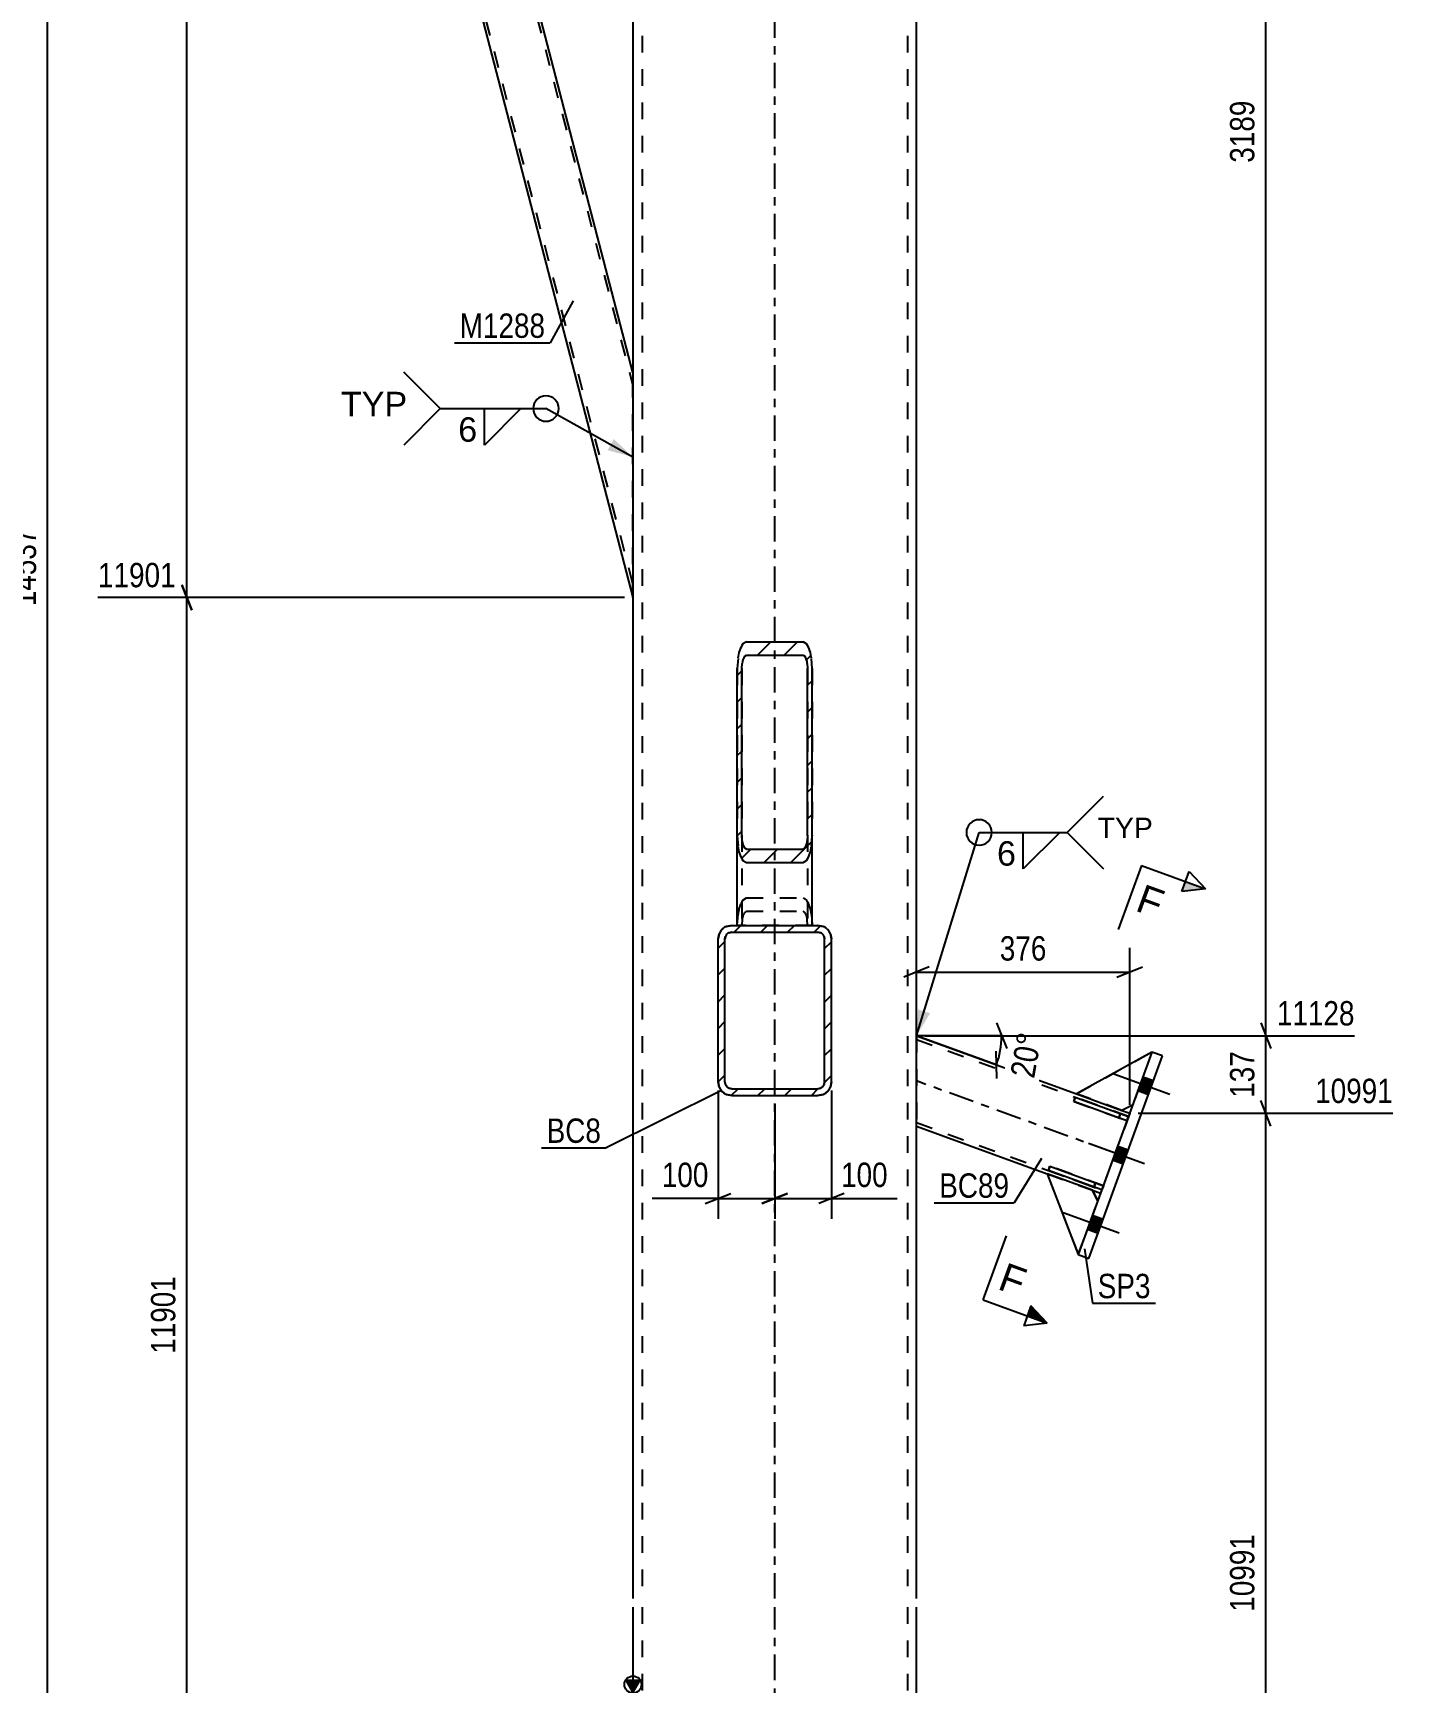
# Model space of a CAD drawing. Header units: millimetres. Extents: x 0 to 841, y 0 to 594.
# Drawn here: x 231.1 to 391.6, y 206 to 400 of the extents above; entities that cross this region are included whole.
import ezdxf

# ---------------------------------------------------------------- set-up
doc = ezdxf.new("R2010")
doc.units = ezdxf.units.MM
doc.linetypes.add('DXK_LINE_DOT2', pattern=[3.9198, 1.9599, -1.9599])
doc.linetypes.add('DXK_LINE_DOT3', pattern=[5.9187, 2.979, -0.9799, 0.9799, -0.9799])
doc.styles.add('Arial', font='arial.ttf', dxfattribs={"height": 0.2})
doc.styles.add('Arial Narrow', font='ARIALN.TTF', dxfattribs={"height": 0.2})

# ---------------------------------------------------------------- blocks, each defined once
blk = doc.blocks.new('Part-695494452-4338 - 4226')
at = {"color": 7, "linetype": 'DXK_LINE_DOT2'}
for p, q in [((350.67, 266.78), (350.49, 266.28)), ((350.49, 266.28), (356.76, 264)), ((356.94, 264.5), (350.67, 266.78)), ((356, 264.84), (355.82, 264.34)), ((356.76, 264), (356.94, 264.5))]:
    blk.add_line(p, q, dxfattribs=at)
blk = doc.blocks.new('Part-695494452-4306 - 4226')
at = {"linetype": 'Continuous'}
h = blk.add_hatch(dxfattribs=at)
h.set_pattern_fill('', scale=0.7, style=0, pattern_type=0)
h.set_pattern_definition([(45, (313.9142, 305.6398), (-1.57154, 1.57154), [])])
h.paths.add_polyline_path([(313.91, 325.3), (313.91, 305.64), (314, 304.44), (314.23, 303.42), (314.57, 302.73), (314.98, 302.49), (321.65, 302.49), (322.06, 302.73), (322.4, 303.42), (322.63, 304.44), (322.71, 305.64), (322.71, 325.3), (322.63, 326.5), (322.4, 327.52), (322.06, 328.2), (321.65, 328.44), (314.98, 328.44), (314.57, 328.2), (314.23, 327.52), (314, 326.5)])
h.paths.add_polyline_path([(314.6, 326.41), (314.78, 326.75), (314.98, 326.87), (321.65, 326.87), (321.85, 326.75), (322.02, 326.41), (322.14, 325.9), (322.18, 325.3), (322.18, 305.64), (322.14, 305.04), (322.02, 304.53), (321.85, 304.19), (321.65, 304.07), (314.98, 304.07), (314.78, 304.19), (314.6, 304.53), (314.49, 305.04), (314.45, 305.64), (314.45, 325.3), (314.49, 325.9)])
at = {"color": 2, "linetype": 'Continuous'}
for p, q in [((314.98, 328.44), (314.57, 328.2)), ((314.98, 328.44), (321.65, 328.44)), ((322.06, 328.2), (321.65, 328.44)), ((314, 326.5), (313.91, 325.3)), ((314.45, 325.3), (314.49, 325.9)), ((314.78, 326.75), (314.98, 326.87)), ((314.98, 326.87), (321.65, 326.87)), ((321.65, 326.87), (321.85, 326.75)), ((322.14, 325.9), (322.18, 325.3)), ((322.71, 325.3), (322.63, 326.5)), ((313.91, 305.64), (313.91, 325.3)), ((314.45, 305.64), (314.45, 325.3)), ((322.18, 305.64), (322.18, 325.3)), ((322.71, 305.64), (322.71, 325.3)), ((313.91, 295.11), (313.91, 305.64)), ((313.91, 305.64), (314, 304.44)), ((314.49, 305.04), (314.45, 305.64)), ((322.18, 305.64), (322.14, 305.04)), ((322.63, 304.44), (322.71, 305.64)), ((322.71, 295.11), (322.71, 305.64)), ((314.57, 302.73), (314.98, 302.49)), ((314.98, 304.07), (314.78, 304.19)), ((314.98, 304.07), (321.65, 304.07)), ((321.85, 304.19), (321.65, 304.07)), ((321.65, 302.49), (322.06, 302.73)), ((314.98, 302.49), (321.65, 302.49))]:
    blk.add_line(p, q, dxfattribs=at)
at = {"color": 7, "linetype": 'DXK_LINE_DOT2'}
for p, q in [((313.91, 325.3), (313.91, 305.64)), ((314.45, 325.3), (314.45, 295.11)), ((322.18, 325.3), (322.18, 295.11)), ((322.71, 325.3), (322.71, 305.64)), ((314.57, 298.09), (314.98, 298.33)), ((314.98, 298.33), (321.65, 298.33)), ((321.65, 298.33), (322.06, 298.09)), ((313.91, 295.18), (314, 296.39)), ((322.71, 295.11), (313.91, 295.11)), ((314.49, 295.79), (314.45, 295.18)), ((314.98, 296.76), (314.78, 296.64)), ((314.98, 296.76), (321.65, 296.76)), ((321.85, 296.64), (321.65, 296.76)), ((322.18, 295.18), (322.14, 295.79)), ((322.63, 296.39), (322.71, 295.18))]:
    blk.add_line(p, q, dxfattribs=at)
at = {"color": 2, "linetype": 'Continuous'}
for centre, radius, start, end in [((317.66, 326.21), 3.68, 147.1247, 175.4089), ((318.97, 326.21), 3.68, 4.5911, 32.8753), ((316.32, 325.75), 1.84, 147.1247, 175.4089), ((320.31, 325.75), 1.84, 4.5911, 32.8753), ((316.32, 305.19), 1.84, 184.5911, 212.8753), ((320.31, 305.19), 1.84, 327.1247, 355.4089), ((317.66, 304.73), 3.68, 184.5911, 212.8753), ((318.97, 304.73), 3.68, 327.1247, 355.4089)]:
    blk.add_arc(centre, radius, start, end, dxfattribs=at)
at = {"color": 7, "linetype": 'DXK_LINE_DOT2'}
for centre, radius, start, end in [((317.66, 296.09), 3.68, 147.1247, 175.4089), ((318.97, 296.09), 3.68, 4.5911, 32.8753), ((316.32, 295.64), 1.84, 147.1247, 175.4089), ((320.31, 295.64), 1.84, 4.5911, 32.8753)]:
    blk.add_arc(centre, radius, start, end, dxfattribs=at)
blk = doc.blocks.new('Part-695494452-4242 - 4226')
at = {"color": 2, "linetype": 'Continuous'}
for p, q in [((334.98, 282.14), (353.77, 275.3)), ((359.1, 273.36), (360.04, 273.02)), ((334.98, 271.5), (350.35, 265.9)), ((355.68, 263.96), (356.62, 263.62))]:
    blk.add_line(p, q, dxfattribs=at)
at = {"color": 7, "linetype": 'DXK_LINE_DOT2'}
for p, q in [((334.98, 282.14), (334.98, 271.5)), ((334.98, 281.71), (359.9, 272.64)), ((353.77, 275.3), (359.1, 273.36)), ((334.98, 271.92), (356.76, 264)), ((360.04, 273.02), (356.62, 263.62)), ((350.35, 265.9), (355.68, 263.96))]:
    blk.add_line(p, q, dxfattribs=at)
at = {"color": 7, "linetype": 'DXK_LINE_DOT3'}
blk.add_line((358.33, 268.32), (334.98, 276.82), dxfattribs=at)
blk = doc.blocks.new('Part-695494452-4252 - 4226')
at = {"color": 2, "linetype": 'Continuous'}
for p, q in [((362.66, 280.22), (354, 256.42)), ((355.25, 255.96), (363.91, 279.77)), ((363.91, 279.77), (362.66, 280.22)), ((354, 256.42), (355.25, 255.96))]:
    blk.add_line(p, q, dxfattribs=at)
blk = doc.blocks.new('Part-695494452-4296 - 4226')
at = {"color": 7, "linetype": 'DXK_LINE_DOT2'}
for p, q in [((313.25, 295.11), (312.64, 294.98)), ((313.25, 295.11), (323.38, 295.11)), ((323.99, 294.98), (323.38, 295.11)), ((311.77, 294.12), (311.65, 293.51)), ((311.65, 276.71), (311.65, 293.51)), ((312.45, 293.51), (312.51, 293.81)), ((312.45, 276.71), (312.45, 293.51)), ((312.94, 294.24), (313.25, 294.31)), ((313.25, 294.31), (323.38, 294.31)), ((323.38, 294.31), (323.69, 294.24)), ((324.12, 293.81), (324.18, 293.51)), ((324.18, 276.71), (324.18, 293.51)), ((324.98, 293.51), (324.86, 294.12)), ((324.98, 276.71), (324.98, 293.51)), ((311.65, 276.71), (311.77, 276.09)), ((312.51, 276.4), (312.45, 276.71)), ((313.25, 275.91), (312.94, 275.97)), ((313.25, 275.91), (323.38, 275.91)), ((323.69, 275.97), (323.38, 275.91)), ((324.18, 276.71), (324.12, 276.4)), ((324.86, 276.09), (324.98, 276.71)), ((312.64, 275.23), (313.25, 275.11)), ((313.25, 275.11), (323.38, 275.11)), ((323.38, 275.11), (323.99, 275.23))]:
    blk.add_line(p, q, dxfattribs=at)
at = {"color": 7, "linetype": 'DXK_LINE_DOT3'}
blk.add_line((318.31, 285.11), (318.31, 285.11), dxfattribs=at)
at = {"color": 7, "linetype": 'DXK_LINE_DOT2'}
for centre, radius, start, end in [((313.25, 293.51), 1.6, 112.5, 157.5), ((323.38, 293.51), 1.6, 22.5, 67.5), ((313.25, 293.51), 0.8, 112.5, 157.5), ((323.38, 293.51), 0.8, 22.5, 67.5), ((313.25, 276.71), 1.6, 202.5, 247.5), ((313.25, 276.71), 0.8, 202.5, 247.5), ((323.38, 276.71), 0.8, 292.5, 337.5), ((323.38, 276.71), 1.6, 292.5, 337.5)]:
    blk.add_arc(centre, radius, start, end, dxfattribs=at)
blk = doc.blocks.new('Part-695494452-4364 - 4226')
at = {"linetype": 'Continuous'}
h = blk.add_hatch(dxfattribs=at)
h.set_pattern_fill('', scale=0.7, style=0, pattern_type=0)
h.set_pattern_definition([(45, (311.6475, 276.7056), (-1.57154, 1.57154), [])])
h.paths.add_polyline_path([(311.65, 293.51), (311.65, 276.71), (311.77, 276.09), (312.12, 275.57), (312.64, 275.23), (313.25, 275.11), (323.38, 275.11), (323.99, 275.23), (324.51, 275.57), (324.86, 276.09), (324.98, 276.71), (324.98, 293.51), (324.86, 294.12), (324.51, 294.64), (323.99, 294.98), (323.38, 295.11), (313.25, 295.11), (312.64, 294.98), (312.12, 294.64), (311.77, 294.12)])
h.paths.add_polyline_path([(312.68, 294.07), (312.94, 294.24), (313.25, 294.31), (323.38, 294.31), (323.69, 294.24), (323.95, 294.07), (324.12, 293.81), (324.18, 293.51), (324.18, 276.71), (324.12, 276.4), (323.95, 276.14), (323.69, 275.97), (323.38, 275.91), (313.25, 275.91), (312.94, 275.97), (312.68, 276.14), (312.51, 276.4), (312.45, 276.71), (312.45, 293.51), (312.51, 293.81)])
at = {"color": 7, "linetype": 'DXK_LINE_DOT2'}
for p, q in [((312.64, 294.98), (313.25, 295.11)), ((313.25, 295.11), (323.38, 295.11)), ((323.38, 295.11), (323.99, 294.98)), ((311.65, 293.51), (311.77, 294.12)), ((311.65, 276.71), (311.65, 293.51)), ((312.51, 293.81), (312.45, 293.51)), ((312.45, 276.71), (312.45, 293.51)), ((313.25, 294.31), (312.94, 294.24)), ((313.25, 294.31), (323.38, 294.31)), ((323.69, 294.24), (323.38, 294.31)), ((324.18, 293.51), (324.12, 293.81)), ((324.18, 276.71), (324.18, 293.51)), ((324.86, 294.12), (324.98, 293.51)), ((324.98, 276.71), (324.98, 293.51)), ((311.77, 276.09), (311.65, 276.71)), ((312.45, 276.71), (312.51, 276.4)), ((312.94, 275.97), (313.25, 275.91)), ((313.25, 275.91), (323.38, 275.91)), ((323.38, 275.91), (323.69, 275.97)), ((324.12, 276.4), (324.18, 276.71)), ((324.98, 276.71), (324.86, 276.09)), ((313.25, 275.11), (312.64, 275.23)), ((313.25, 275.11), (323.38, 275.11)), ((323.99, 275.23), (323.38, 275.11))]:
    blk.add_line(p, q, dxfattribs=at)
at = {"color": 2, "linetype": 'Continuous'}
for p, q in [((313.25, 295.11), (312.64, 294.98)), ((313.25, 295.11), (323.38, 295.11)), ((323.99, 294.98), (323.38, 295.11)), ((311.77, 294.12), (311.65, 293.51)), ((311.65, 276.71), (311.65, 293.51)), ((312.45, 293.51), (312.51, 293.81)), ((312.45, 276.71), (312.45, 293.51)), ((312.94, 294.24), (313.25, 294.31)), ((313.25, 294.31), (323.38, 294.31)), ((323.38, 294.31), (323.69, 294.24)), ((324.12, 293.81), (324.18, 293.51)), ((324.18, 276.71), (324.18, 293.51)), ((324.98, 293.51), (324.86, 294.12)), ((324.98, 276.71), (324.98, 293.51)), ((311.65, 276.71), (311.77, 276.09)), ((312.51, 276.4), (312.45, 276.71)), ((313.25, 275.91), (312.94, 275.97)), ((313.25, 275.91), (323.38, 275.91)), ((323.69, 275.97), (323.38, 275.91)), ((324.18, 276.71), (324.12, 276.4)), ((324.86, 276.09), (324.98, 276.71)), ((312.64, 275.23), (313.25, 275.11)), ((313.25, 275.11), (323.38, 275.11)), ((323.38, 275.11), (323.99, 275.23))]:
    blk.add_line(p, q, dxfattribs=at)
at = {"color": 7, "linetype": 'DXK_LINE_DOT2'}
for centre, radius, start, end in [((313.25, 293.51), 1.6, 112.5, 157.5), ((323.38, 293.51), 1.6, 22.5, 67.5), ((313.25, 293.51), 0.8, 112.5, 157.5), ((323.38, 293.51), 0.8, 22.5, 67.5), ((313.25, 276.71), 1.6, 202.5, 247.5), ((313.25, 276.71), 0.8, 202.5, 247.5), ((323.38, 276.71), 0.8, 292.5, 337.5), ((323.38, 276.71), 1.6, 292.5, 337.5)]:
    blk.add_arc(centre, radius, start, end, dxfattribs=at)
at = {"color": 2, "linetype": 'Continuous'}
for centre, radius, start, end in [((313.25, 293.51), 1.6, 112.5, 157.5), ((323.38, 293.51), 1.6, 22.5, 67.5), ((313.25, 293.51), 0.8, 112.5, 157.5), ((323.38, 293.51), 0.8, 22.5, 67.5), ((313.25, 276.71), 1.6, 202.5, 247.5), ((313.25, 276.71), 0.8, 202.5, 247.5), ((323.38, 276.71), 0.8, 292.5, 337.5), ((323.38, 276.71), 1.6, 292.5, 337.5)]:
    blk.add_arc(centre, radius, start, end, dxfattribs=at)
blk = doc.blocks.new('Bolt-695494452-4324 - 4226')
at = {"linetype": 'Continuous'}
for points in [[(362.25, 275.19), (362.84, 276.82), (361.59, 277.28), (361, 275.65)], [(362.25, 275.19), (362.84, 276.82), (361.59, 277.28), (361, 275.65)], [(362.25, 275.19), (362.84, 276.82), (361.59, 277.28), (361, 275.65)], [(359.29, 267.05), (359.88, 268.68), (358.63, 269.13), (358.03, 267.5)], [(359.29, 267.05), (359.88, 268.68), (358.63, 269.13), (358.03, 267.5)], [(356.32, 258.9), (356.91, 260.53), (355.66, 260.99), (355.07, 259.36)], [(356.32, 258.9), (356.91, 260.53), (355.66, 260.99), (355.07, 259.36)], [(356.32, 258.9), (356.91, 260.53), (355.66, 260.99), (355.07, 259.36)]]:
    blk.add_hatch(color=1, dxfattribs=at).paths.add_polyline_path(points)
at = {"color": 1, "linetype": 'Continuous'}
for p, q in [((364.74, 275.21), (358.16, 277.6)), ((364.74, 275.21), (358.16, 277.6)), ((364.74, 275.21), (358.16, 277.6)), ((362.25, 275.19), (361, 275.65)), ((362.25, 275.19), (361, 275.65)), ((362.25, 275.19), (361, 275.65)), ((362.84, 276.82), (361.59, 277.28)), ((362.84, 276.82), (361.59, 277.28)), ((362.84, 276.82), (361.59, 277.28)), ((361.77, 267.07), (355.2, 269.46)), ((361.77, 267.07), (355.2, 269.46)), ((359.88, 268.68), (358.63, 269.13)), ((359.88, 268.68), (358.63, 269.13)), ((359.29, 267.05), (358.03, 267.5)), ((359.29, 267.05), (358.03, 267.5)), ((358.81, 258.92), (352.23, 261.32)), ((358.81, 258.92), (352.23, 261.32)), ((358.81, 258.92), (352.23, 261.32)), ((356.91, 260.53), (355.66, 260.99)), ((356.91, 260.53), (355.66, 260.99)), ((356.91, 260.53), (355.66, 260.99)), ((356.32, 258.9), (355.07, 259.36)), ((356.32, 258.9), (355.07, 259.36)), ((356.32, 258.9), (355.07, 259.36))]:
    blk.add_line(p, q, dxfattribs=at)
blk = doc.blocks.new('Part-695494452-4331 - 4226')
at = {"color": 2, "linetype": 'Continuous'}
for p, q in [((350.35, 265.9), (354, 256.42)), ((355.68, 263.96), (350.35, 265.9)), ((355.68, 263.96), (356.28, 262.68))]:
    blk.add_line(p, q, dxfattribs=at)
at = {"color": 7, "linetype": 'DXK_LINE_DOT2'}
blk.add_line((354, 256.42), (356.28, 262.68), dxfattribs=at)
blk = doc.blocks.new('Part-695494452-4332 - 4226')
at = {"color": 7, "linetype": 'DXK_LINE_DOT2'}
for p, q in [((355.68, 263.96), (350.35, 265.9)), ((350.35, 265.9), (354, 256.42)), ((356.28, 262.68), (355.68, 263.96)), ((354, 256.42), (356.28, 262.68))]:
    blk.add_line(p, q, dxfattribs=at)
blk = doc.blocks.new('Part-695494452-4333 - 4226')
at = {"color": 2, "linetype": 'Continuous'}
for p, q in [((362.66, 280.22), (353.77, 275.3)), ((353.77, 275.3), (359.1, 273.36)), ((360.38, 273.96), (359.1, 273.36))]:
    blk.add_line(p, q, dxfattribs=at)
at = {"color": 7, "linetype": 'DXK_LINE_DOT2'}
blk.add_line((362.66, 280.22), (360.38, 273.96), dxfattribs=at)
blk = doc.blocks.new('Part-695494452-4334 - 4226')
at = {"color": 7, "linetype": 'DXK_LINE_DOT2'}
for p, q in [((353.77, 275.3), (362.66, 280.22)), ((362.66, 280.22), (360.38, 273.96)), ((359.1, 273.36), (353.77, 275.3)), ((360.38, 273.96), (359.1, 273.36))]:
    blk.add_line(p, q, dxfattribs=at)
blk = doc.blocks.new('Part-695494452-4335 - 4226')
at = {"color": 2, "linetype": 'Continuous'}
for p, q in [((353.46, 274.42), (353.64, 274.92)), ((359.72, 272.14), (353.46, 274.42)), ((353.64, 274.92), (359.9, 272.64)), ((359.9, 272.64), (359.72, 272.14))]:
    blk.add_line(p, q, dxfattribs=at)
at = {"color": 7, "linetype": 'DXK_LINE_DOT2'}
blk.add_line((358.78, 272.48), (358.96, 272.98), dxfattribs=at)
blk = doc.blocks.new('Part-695494452-4336 - 4226')
at = {"color": 2, "linetype": 'Continuous'}
for p, q in [((350.49, 266.28), (350.67, 266.78)), ((356.76, 264), (350.49, 266.28)), ((350.67, 266.78), (356.94, 264.5)), ((356.94, 264.5), (356.76, 264))]:
    blk.add_line(p, q, dxfattribs=at)
at = {"color": 7, "linetype": 'DXK_LINE_DOT2'}
blk.add_line((355.82, 264.34), (356, 264.84), dxfattribs=at)
blk = doc.blocks.new('Part-695494452-4337 - 4226')
at = {"color": 7, "linetype": 'DXK_LINE_DOT2'}
for p, q in [((353.64, 274.92), (353.46, 274.42)), ((353.46, 274.42), (359.72, 272.14)), ((359.9, 272.64), (353.64, 274.92)), ((358.96, 272.98), (358.78, 272.48)), ((359.72, 272.14), (359.9, 272.64))]:
    blk.add_line(p, q, dxfattribs=at)
blk = doc.blocks.new('Part-695494452-4359 - 4226')
at = {"linetype": 'Continuous'}
blk.add_hatch(color=2, dxfattribs=at).paths.add_polyline_path([(301.65, 204.96), (300.85, 206.36), (302.45, 206.36)])
at = {"color": 2, "linetype": 'Continuous'}
for p, q in [((301.65, 509.44), (301.65, 215.96)), ((334.98, 215.96), (334.98, 509.44)), ((301.65, 214.96), (301.65, 164.96)), ((334.98, 164.96), (334.98, 214.96)), ((301.65, 204.96), (300.85, 206.36)), ((300.85, 206.36), (302.45, 206.36)), ((302.45, 206.36), (301.65, 204.96))]:
    blk.add_line(p, q, dxfattribs=at)
at = {"color": 7, "linetype": 'DXK_LINE_DOT2'}
for p, q in [((302.71, 509.44), (302.71, 215.96)), ((333.91, 509.44), (333.91, 215.96)), ((302.71, 214.96), (302.71, 164.96)), ((333.91, 214.96), (333.91, 164.96))]:
    blk.add_line(p, q, dxfattribs=at)
at = {"color": 7, "linetype": 'DXK_LINE_DOT3'}
for p, q in [((318.31, 215.96), (318.31, 509.44)), ((318.31, 164.96), (318.31, 214.96))]:
    blk.add_line(p, q, dxfattribs=at)
at = {"color": 2, "linetype": 'Continuous'}
blk.add_circle((301.65, 205.86), 1, dxfattribs=at)
blk = doc.blocks.new('Part-695494452-4381 - 4226')
at = {"color": 7, "linetype": 'DXK_LINE_DOT2'}
for p, q in [((269.99, 481.68), (263.7, 479.39)), ((269.61, 481.54), (301.65, 358.53)), ((301.65, 335.25), (264.08, 479.53)), ((301.65, 333.66), (301.65, 360.12))]:
    blk.add_line(p, q, dxfattribs=at)
at = {"color": 2, "linetype": 'Continuous'}
for p, q in [((301.65, 360.12), (269.99, 481.68)), ((263.7, 479.39), (301.65, 333.66))]:
    blk.add_line(p, q, dxfattribs=at)
blk = doc.blocks.new('StraightDimension-695494452-25789 - 4226')
at = {"color": 7, "linetype": 'Continuous'}
for p, q in [((300.65, 333.66), (238.76, 333.66)), ((249.8, 332.16), (248.6, 335.16)), ((249.2, 164.96), (249.2, 333.66)), ((300.65, 164.96), (246.07, 164.96)), ((248.6, 166.46), (249.8, 163.46))]:
    blk.add_line(p, q, dxfattribs=at)
at = {"color": 0, "linetype": 'Continuous'}
for points in [[(248.5, 334.26), (248.5, 338.46), (238.16, 338.46), (238.16, 334.26)], [(248.5, 165.56), (248.5, 169.76), (245.47, 169.76), (245.47, 165.56)]]:
    blk.add_wipeout(points, dxfattribs=at)
at = {"color": 0}
blk.add_wipeout([(248.45, 254.48), (244.25, 254.48), (244.25, 244.14), (248.45, 244.14)], dxfattribs=at)
at = {"color": 3, "linetype": 'Continuous', "style": 'Arial Narrow'}
for s, height, p in [('11901', 2.863, (238.76, 334.86)), ('0', 2.86, (246.07, 166.16))]:
    blk.add_text(s, height=height, dxfattribs=at).set_placement(p)
at = {"color": 3, "style": 'Arial Narrow'}
blk.add_text('11901', height=2.863, rotation=90.0002, dxfattribs=at).set_placement((247.85, 244.74))
blk = doc.blocks.new('StraightDimension-695494452-25788 - 4226')
at = {"color": 7, "linetype": 'Continuous'}
for p, q in [((262.7, 479.39), (234.26, 479.39)), ((249.8, 477.89), (248.6, 480.89)), ((249.2, 333.66), (249.2, 479.39)), ((300.65, 333.66), (238.76, 333.66)), ((248.6, 335.16), (249.8, 332.16))]:
    blk.add_line(p, q, dxfattribs=at)
at = {"color": 0, "linetype": 'Continuous'}
blk.add_wipeout([(244, 479.99), (244, 484.19), (233.66, 484.19), (233.66, 479.99)], dxfattribs=at)
at = {"color": 0}
blk.add_wipeout([(248.45, 410.78), (244.25, 410.78), (244.25, 402.27), (248.45, 402.27)], dxfattribs=at)
at = {"color": 3, "linetype": 'Continuous', "style": 'Arial Narrow'}
blk.add_text('14087', height=2.863, dxfattribs=at).set_placement((234.26, 480.59))
at = {"color": 3, "style": 'Arial Narrow'}
blk.add_text('2186', height=2.863, rotation=90.0002, dxfattribs=at).set_placement((247.85, 402.87))
blk = doc.blocks.new('StraightDimension-695494452-4401 - 4226')
at = {"color": 7, "linetype": 'Continuous'}
for p, q in [((311.65, 275.71), (311.65, 260.6)), ((318.31, 274.11), (318.31, 260.6)), ((310.15, 262.4), (313.15, 263.6)), ((311.65, 263), (318.31, 263)), ((319.81, 263.6), (316.81, 262.4))]:
    blk.add_line(p, q, dxfattribs=at)
at = {"color": 0}
blk.add_wipeout([(311.12, 263.75), (311.12, 267.95), (304.44, 267.95), (304.44, 263.75)], dxfattribs=at)
at = {"color": 7, "linetype": 'Continuous'}
blk.add_line((311.65, 263), (303.91, 263), dxfattribs=at)
blk.add_line((311.65, 263), (303.91, 263), dxfattribs=at)
at = {"color": 3, "style": 'Arial Narrow'}
blk.add_text('100', height=2.863, dxfattribs=at).set_placement((305.04, 264.35))
blk = doc.blocks.new('StraightDimension-695494452-4415 - 4226')
at = {"color": 7, "linetype": 'Continuous'}
for p, q in [((324.98, 275.71), (324.98, 260.6)), ((318.31, 274.11), (318.31, 260.6)), ((316.81, 262.4), (319.81, 263.6)), ((318.31, 263), (324.98, 263)), ((326.48, 263.6), (323.48, 262.4))]:
    blk.add_line(p, q, dxfattribs=at)
at = {"color": 0}
blk.add_wipeout([(332.19, 263.75), (332.19, 267.95), (325.51, 267.95), (325.51, 263.75)], dxfattribs=at)
at = {"color": 7, "linetype": 'Continuous'}
blk.add_line((324.98, 263), (332.72, 263), dxfattribs=at)
blk.add_line((324.98, 263), (332.72, 263), dxfattribs=at)
at = {"color": 3, "style": 'Arial Narrow'}
blk.add_text('100', height=2.863, dxfattribs=at).set_placement((326.11, 264.35))
blk = doc.blocks.new('AngleDimension-695494452-4490 - 4226')
at = {"color": 7, "linetype": 'Continuous'}
for p, q in [((344.38, 283.64), (345.58, 280.64)), ((344.98, 282.14), (334.98, 282.14)), ((344.38, 278.72), (334.98, 282.14)), ((335.92, 281.8), (344.38, 278.72)), ((344.43, 277.1), (344.33, 280.33))]:
    blk.add_line(p, q, dxfattribs=at)
blk.add_arc((334.98, 282.14), 10, 340.0002, 360, dxfattribs=at)
at = {"color": 0}
blk.add_wipeout([(350.41, 282.7), (346.28, 283.43), (345.15, 277.06), (349.29, 276.34)], dxfattribs=at)
at = {"color": 3, "style": 'Arial Narrow'}
blk.add_text('20°', height=2.863, rotation=80.0021, dxfattribs=at).set_placement((348.8, 277.03))
blk = doc.blocks.new('StraightDimension-695494452-4504 - 4226')
at = {"color": 7, "linetype": 'Continuous'}
for p, q in [((334.98, 283.14), (334.98, 292.47)), ((360.04, 274.02), (360.04, 292.47)), ((336.48, 290.22), (333.48, 289.02)), ((334.98, 289.62), (360.04, 289.62)), ((358.54, 289.02), (361.54, 290.22))]:
    blk.add_line(p, q, dxfattribs=at)
at = {"color": 0}
blk.add_wipeout([(350.85, 290.37), (350.85, 294.57), (344.17, 294.57), (344.17, 290.37)], dxfattribs=at)
at = {"color": 3, "style": 'Arial Narrow'}
blk.add_text('376', height=2.863, dxfattribs=at).set_placement((344.77, 290.97))
blk = doc.blocks.new('StraightDimension-695494452-4529 - 4226')
at = {"color": 7, "linetype": 'Continuous'}
for p, q in [((376.64, 271.52), (375.44, 274.52)), ((361.04, 273.02), (390.98, 273.02)), ((376.04, 164.96), (376.04, 273.02)), ((345.98, 164.96), (379.17, 164.96)), ((375.44, 166.46), (376.64, 163.46))]:
    blk.add_line(p, q, dxfattribs=at)
at = {"color": 0, "linetype": 'Continuous'}
for points in [[(391.58, 273.62), (391.58, 277.82), (381.24, 277.82), (381.24, 273.62)], [(379.77, 165.56), (379.77, 169.76), (376.74, 169.76), (376.74, 165.56)]]:
    blk.add_wipeout(points, dxfattribs=at)
at = {"color": 0}
blk.add_wipeout([(375.29, 224.16), (371.09, 224.16), (371.09, 213.82), (375.29, 213.82)], dxfattribs=at)
at = {"color": 3, "linetype": 'Continuous', "style": 'Arial Narrow'}
for s, height, p in [('10991', 2.863, (381.84, 274.22)), ('0', 2.86, (377.34, 166.16))]:
    blk.add_text(s, height=height, dxfattribs=at).set_placement(p)
at = {"color": 3, "style": 'Arial Narrow'}
blk.add_text('10991', height=2.863, rotation=90.0002, dxfattribs=at).set_placement((374.69, 214.42))
blk = doc.blocks.new('StraightDimension-695494452-4536 - 4226')
at = {"color": 7, "linetype": 'Continuous'}
for p, q in [((375.44, 283.64), (376.64, 280.64)), ((335.98, 282.14), (386.48, 282.14)), ((376.04, 273.02), (376.04, 282.14)), ((376.64, 271.52), (375.44, 274.52)), ((361.04, 273.02), (390.98, 273.02))]:
    blk.add_line(p, q, dxfattribs=at)
at = {"color": 0, "linetype": 'Continuous'}
blk.add_wipeout([(387.08, 282.74), (387.08, 286.94), (376.74, 286.94), (376.74, 282.74)], dxfattribs=at)
at = {"color": 0}
blk.add_wipeout([(375.29, 280.92), (371.09, 280.92), (371.09, 274.24), (375.29, 274.24)], dxfattribs=at)
at = {"color": 3, "linetype": 'Continuous', "style": 'Arial Narrow'}
blk.add_text('11128', height=2.863, dxfattribs=at).set_placement((377.34, 283.34))
at = {"color": 3, "style": 'Arial Narrow'}
blk.add_text('137', height=2.863, rotation=90.0002, dxfattribs=at).set_placement((374.69, 274.84))
blk = doc.blocks.new('StraightDimension-695494452-4544 - 4226')
at = {"color": 7, "linetype": 'Continuous'}
for p, q in [((376.04, 282.14), (376.04, 494.72)), ((375.44, 283.64), (376.64, 280.64)), ((335.98, 282.14), (386.48, 282.14))]:
    blk.add_line(p, q, dxfattribs=at)
at = {"color": 0}
blk.add_wipeout([(375.29, 392.69), (371.09, 392.69), (371.09, 384.17), (375.29, 384.17)], dxfattribs=at)
at = {"color": 3, "style": 'Arial Narrow'}
blk.add_text('3189', height=2.863, rotation=90.0002, dxfattribs=at).set_placement((374.69, 384.77))
blk = doc.blocks.new('StraightDimension-695494452-4562 - 4226')
at = {"color": 7, "linetype": 'Continuous'}
blk.add_line((232.83, 164.96), (232.83, 509.44), dxfattribs=at)
at = {"color": 0}
blk.add_wipeout([(232.08, 342.37), (227.88, 342.37), (227.88, 332.03), (232.08, 332.03)], dxfattribs=at)
at = {"color": 3, "style": 'Arial Narrow'}
blk.add_text('14537', height=2.863, rotation=90.0002, dxfattribs=at).set_placement((231.48, 332.63))
blk = doc.blocks.new('Mark-695494452-4238 - 4226')
at = {"color": 0}
blk.add_wipeout([(345.87, 263.09), (345.87, 266.09), (337.65, 266.09), (337.65, 263.09)], dxfattribs=at)
blk.add_wipeout([(345.87, 263.09), (345.87, 266.09), (337.65, 266.09), (337.65, 263.09)], dxfattribs=at)
at = {"color": 30, "linetype": 'Continuous'}
for p in [(349.67, 267.69), (337.05, 262.49)]:
    blk.add_line(p, (346.47, 262.49), dxfattribs=at)
at = {"color": 3, "style": 'Arial Narrow'}
blk.add_text('BC89', height=2.863, dxfattribs=at).set_placement((337.65, 263.09))
blk = doc.blocks.new('Mark-695494452-4360 - 4226')
at = {"color": 0}
blk.add_wipeout([(297.89, 269.54), (297.89, 272.54), (291.5, 272.54), (291.5, 269.54)], dxfattribs=at)
blk.add_wipeout([(297.89, 269.54), (297.89, 272.54), (291.5, 272.54), (291.5, 269.54)], dxfattribs=at)
at = {"color": 30, "linetype": 'Continuous'}
for p in [(312.06, 275.71), (290.9, 268.94)]:
    blk.add_line(p, (298.49, 268.94), dxfattribs=at)
at = {"color": 3, "style": 'Arial Narrow'}
blk.add_text('BC8', height=2.863, dxfattribs=at).set_placement((291.5, 269.54))
blk = doc.blocks.new('Mark-695494452-25876 - 4226')
at = {"color": 0}
blk.add_wipeout([(291.33, 364.18), (291.33, 367.18), (281.28, 367.18), (281.28, 364.18)], dxfattribs=at)
blk.add_wipeout([(291.33, 364.18), (291.33, 367.18), (281.28, 367.18), (281.28, 364.18)], dxfattribs=at)
at = {"color": 30, "linetype": 'Continuous'}
for p in [(294.6, 368.55), (280.68, 363.58)]:
    blk.add_line(p, (291.93, 363.58), dxfattribs=at)
at = {"color": 3, "style": 'Arial Narrow'}
blk.add_text('M1288', height=2.863, dxfattribs=at).set_placement((281.28, 364.18))
blk = doc.blocks.new('Mark-695494452-4248 - 4226')
at = {"color": 0}
blk.add_wipeout([(362.49, 251.28), (362.49, 254.28), (356.28, 254.28), (356.28, 251.28)], dxfattribs=at)
blk.add_wipeout([(362.49, 251.28), (362.49, 254.28), (356.28, 254.28), (356.28, 251.28)], dxfattribs=at)
at = {"color": 30, "linetype": 'Continuous'}
for p, q in [((354.74, 257.07), (355.68, 250.68)), ((355.68, 250.68), (363.09, 250.68))]:
    blk.add_line(p, q, dxfattribs=at)
at = {"color": 3, "style": 'Arial Narrow'}
blk.add_text('SP3', height=2.863, dxfattribs=at).set_placement((356.28, 251.28))
blk = doc.blocks.new('SectionMark-695494452-4579 - 4226')
at = {"linetype": 'Continuous'}
for points in [[(366.16, 299.1), (366.59, 300.27), (368.94, 299.41)], [(348, 249.21), (348.43, 250.38), (350.35, 248.35)]]:
    blk.add_hatch(color=6, dxfattribs=at).paths.add_polyline_path(points)
at = {"color": 6, "linetype": 'Continuous'}
for p, q in [((366.16, 299.1), (367.02, 301.44)), ((367.02, 301.44), (368.94, 299.41)), ((368.94, 299.41), (366.16, 299.1)), ((348.43, 250.38), (347.58, 248.03)), ((350.35, 248.35), (348.43, 250.38)), ((350.35, 248.35), (347.58, 248.03))]:
    blk.add_line(p, q, dxfattribs=at)
at = {"color": 0, "linetype": 'Continuous'}
for points in [[(363.24, 295.9), (364.44, 299.19), (361.76, 300.16), (360.56, 296.88)], [(347.05, 251.41), (348.25, 254.7), (345.57, 255.68), (344.37, 252.39)]]:
    blk.add_wipeout(points, dxfattribs=at)
at = {"color": 6, "linetype": 'Continuous'}
for p, q in [((361.42, 302.15), (358.68, 294.63)), ((361.42, 302.15), (368.94, 299.41)), ((342.83, 251.09), (345.57, 258.6)), ((342.83, 251.09), (350.35, 248.35))]:
    blk.add_line(p, q, dxfattribs=at)
at = {"color": 3, "linetype": 'Continuous', "style": 'Arial'}
for p in [(360.56, 296.88), (344.37, 252.39)]:
    blk.add_text('F', height=3.34, rotation=-20.002, dxfattribs=at).set_placement(p)
blk = doc.blocks.new('WeldMark-695494452-4587 - 4226')
at = {"linetype": 'Continuous'}
blk.add_hatch(color=30, dxfattribs=at).paths.add_polyline_path([(336.58, 284.78), (334.98, 282.14), (335.15, 285.23)])
at = {"color": 3, "linetype": 'Continuous'}
for q in [(356.95, 310.31), (356.95, 301.74)]:
    blk.add_line((352.67, 306.03), q, dxfattribs=at)
at = {"color": 30, "linetype": 'Continuous'}
blk.add_line((334.98, 282.14), (342.34, 306.03), dxfattribs=at)
at = {"color": 3, "linetype": 'Continuous'}
blk.add_arc((342.34, 306.03), 1.5, 90, 270, dxfattribs=at)
at = {"color": 0}
blk.add_wipeout([(346.87, 301.93), (346.87, 305.33), (344.24, 305.33), (344.24, 301.93)], dxfattribs=at)
at = {"color": 30, "linetype": 'Continuous'}
blk.add_line((342.34, 306.03), (352.67, 306.03), dxfattribs=at)
at = {"color": 3, "linetype": 'Continuous'}
for p, q in [((347.52, 306.03), (351.81, 306.03)), ((351.81, 306.03), (347.52, 301.74)), ((347.52, 301.74), (347.52, 306.03))]:
    blk.add_line(p, q, dxfattribs=at)
blk.add_arc((342.34, 306.03), 1.5, 270, 90, dxfattribs=at)
at = {"color": 3, "style": 'Arial'}
blk.add_text('6', height=2.87, dxfattribs=at).set_placement((344.44, 302.13))
at = {"color": 0, "linetype": 'Continuous'}
blk.add_wipeout([(362.75, 305.38), (362.75, 307.88), (356.27, 307.88), (356.27, 305.38)], dxfattribs=at)
blk.add_wipeout([(362.75, 305.38), (362.75, 307.88), (356.27, 307.88), (356.27, 305.38)], dxfattribs=at)
at = {"color": 3, "linetype": 'Continuous', "style": 'Arial'}
blk.add_text('TYP', height=2.388, dxfattribs=at).set_placement((356.27, 305.38))
blk = doc.blocks.new('WeldMark-695494452-10631 - 4226')
at = {"linetype": 'Continuous'}
blk.add_hatch(color=30, dxfattribs=at).paths.add_polyline_path([(299.39, 352.28), (301.65, 350.17), (298.66, 350.97)])
at = {"color": 3, "linetype": 'Continuous'}
for q in [(274.71, 360.15), (274.71, 351.58)]:
    blk.add_line((279, 355.87), q, dxfattribs=at)
at = {"color": 30, "linetype": 'Continuous'}
blk.add_line((301.65, 350.17), (291.42, 355.87), dxfattribs=at)
at = {"color": 3, "linetype": 'Continuous'}
for start, end in [(90, 270), (270, 90)]:
    blk.add_arc((291.42, 355.87), 1.5, start, end, dxfattribs=at)
at = {"color": 0}
blk.add_wipeout([(283.52, 351.77), (283.52, 355.17), (280.9, 355.17), (280.9, 351.77)], dxfattribs=at)
at = {"color": 30, "linetype": 'Continuous'}
blk.add_line((279, 355.87), (291.42, 355.87), dxfattribs=at)
at = {"color": 3, "linetype": 'Continuous'}
for p, q in [((284.18, 355.87), (288.46, 355.87)), ((288.46, 355.87), (284.18, 351.58)), ((284.18, 351.58), (284.18, 355.87))]:
    blk.add_line(p, q, dxfattribs=at)
at = {"color": 3, "style": 'Arial'}
blk.add_text('6', height=2.87, dxfattribs=at).set_placement((281.1, 351.97))
at = {"color": 0, "linetype": 'Continuous'}
blk.add_wipeout([(275.1, 354.97), (275.1, 357.97), (267.32, 357.97), (267.32, 354.97)], dxfattribs=at)
blk.add_wipeout([(275.1, 354.97), (275.1, 357.97), (267.32, 357.97), (267.32, 354.97)], dxfattribs=at)
at = {"color": 3, "linetype": 'Continuous', "style": 'Arial'}
blk.add_text('TYP', height=2.865, dxfattribs=at).set_placement((267.32, 354.97))

msp = doc.modelspace()

# ---------------------------------------------------------------- block references
for name in ['Part-695494452-4359 - 4226', 'Part-695494452-4381 - 4226', 'Part-695494452-4306 - 4226', 'Part-695494452-4296 - 4226', 'Part-695494452-4364 - 4226', 'Part-695494452-4242 - 4226', 'Part-695494452-4333 - 4226', 'Part-695494452-4334 - 4226', 'Part-695494452-4252 - 4226', 'Bolt-695494452-4324 - 4226', 'Part-695494452-4335 - 4226', 'Part-695494452-4337 - 4226', 'Part-695494452-4331 - 4226', 'Part-695494452-4332 - 4226', 'Part-695494452-4338 - 4226', 'Part-695494452-4336 - 4226']:
    msp.add_blockref(name, (0, 0))

# ---------------------------------------------------------------- next in the draw order: block references
for name in ['StraightDimension-695494452-25789 - 4226', 'AngleDimension-695494452-4490 - 4226', 'StraightDimension-695494452-4401 - 4226']:
    msp.add_blockref(name, (0, 0))

# ---------------------------------------------------------------- next in the draw order: block references
for name in ['StraightDimension-695494452-25788 - 4226', 'StraightDimension-695494452-4415 - 4226']:
    msp.add_blockref(name, (0, 0))

# ---------------------------------------------------------------- next in the draw order: block references
for name in ['StraightDimension-695494452-4562 - 4226', 'StraightDimension-695494452-4504 - 4226']:
    msp.add_blockref(name, (0, 0))

# ---------------------------------------------------------------- next in the draw order: block references
for name in ['Mark-695494452-25876 - 4226', 'WeldMark-695494452-10631 - 4226', 'StraightDimension-695494452-4529 - 4226', 'Mark-695494452-4360 - 4226']:
    msp.add_blockref(name, (0, 0))

# ---------------------------------------------------------------- next in the draw order: block references
for name in ['StraightDimension-695494452-4536 - 4226', 'Mark-695494452-4238 - 4226', 'Mark-695494452-4248 - 4226']:
    msp.add_blockref(name, (0, 0))

# ---------------------------------------------------------------- next in the draw order: block references
msp.add_blockref('StraightDimension-695494452-4544 - 4226', (0, 0))

# ---------------------------------------------------------------- next in the draw order: block references
msp.add_blockref('SectionMark-695494452-4579 - 4226', (0, 0))

# ---------------------------------------------------------------- next in the draw order: block references
msp.add_blockref('WeldMark-695494452-4587 - 4226', (0, 0))

doc.saveas('drawing.dxf')
